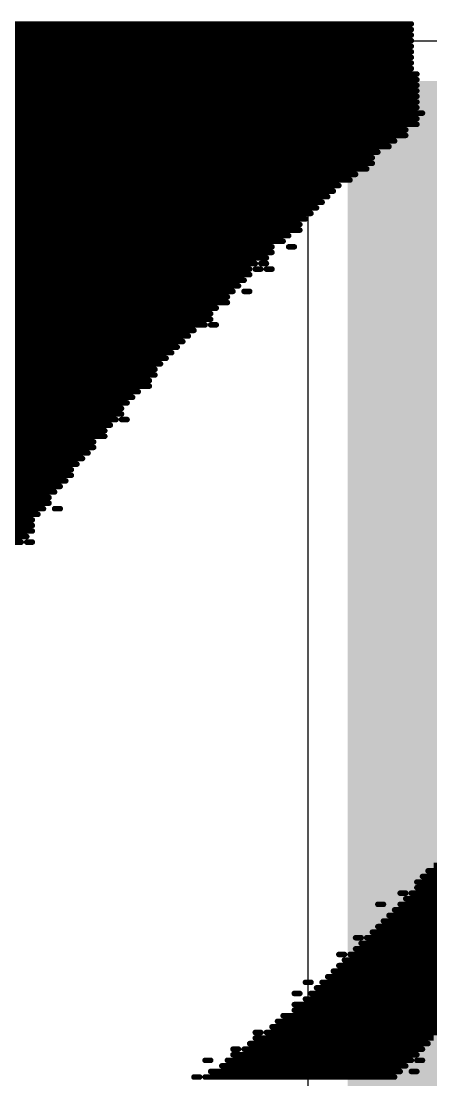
# Model space of a CAD drawing. Header units: inches. Extents: x -5 to 433, y -20 to 71.
# Drawn here: x 22.617 to 24.484, y 50.057 to 54.883 of the extents above; entities that cross this region are included whole.
import ezdxf

# ---------------------------------------------------------------- set-up
doc = ezdxf.new("R2010")
doc.units = ezdxf.units.IN
doc.layers.add('Bottom Overlay', color=54, linetype='Continuous')
doc.layers.add('Top Layer', color=1, linetype='Continuous')

msp = doc.modelspace()

# ---------------------------------------------------------------- hatches: boundary and pattern name
at = {"layer": 'Top Layer'}
for points in [[(24.1058, 54.61), (24.1058, 53.4162), (64.5414, 53.4162), (64.5414, 54.61)], [(24.1554, 38.5064), (29.1842, 38.5064), (29.1842, 54.4576), (24.1554, 54.4576)], [(24.1059, 10.3124), (26.7462, 10.3124), (26.7462, 54.0655), (24.1059, 54.0655)]]:
    msp.add_hatch(color=1, dxfattribs=at).paths.add_polyline_path(points)

# ---------------------------------------------------------------- linework, layer by layer
at = {"layer": 'Bottom Overlay'}
for points in [[(19.0868, 54.8704, 0.0254, 0.0254, 0), (24.3954, 54.8704, 0.0254, 0.0254, 0)], [(19.1122, 54.845, 0.0254, 0.0254, 0), (24.3954, 54.845, 0.0254, 0.0254, 0)], [(19.1122, 54.8196, 0.0254, 0.0254, 0), (24.3954, 54.8196, 0.0254, 0.0254, 0)], [(19.1376, 54.7942, 0.0254, 0.0254, 0), (24.3954, 54.7942, 0.0254, 0.0254, 0)], [(19.1884, 54.7688, 0.0254, 0.0254, 0), (24.3954, 54.7688, 0.0254, 0.0254, 0)], [(19.2138, 54.7434, 0.0254, 0.0254, 0), (24.3954, 54.7434, 0.0254, 0.0254, 0)], [(19.2138, 54.718, 0.0254, 0.0254, 0), (24.3954, 54.718, 0.0254, 0.0254, 0)], [(19.2392, 54.6926, 0.0254, 0.0254, 0), (24.3954, 54.6926, 0.0254, 0.0254, 0)], [(19.2646, 54.6672, 0.0254, 0.0254, 0), (24.3954, 54.6672, 0.0254, 0.0254, 0)], [(19.29, 54.6418, 0.0254, 0.0254, 0), (24.4208, 54.6418, 0.0254, 0.0254, 0)], [(19.3154, 54.6164, 0.0254, 0.0254, 0), (24.4208, 54.6164, 0.0254, 0.0254, 0)], [(19.3154, 54.591, 0.0254, 0.0254, 0), (24.4208, 54.591, 0.0254, 0.0254, 0)], [(19.3408, 54.5656, 0.0254, 0.0254, 0), (24.4208, 54.5656, 0.0254, 0.0254, 0)], [(19.3662, 54.5402, 0.0254, 0.0254, 0), (24.4208, 54.5402, 0.0254, 0.0254, 0)], [(19.3916, 54.5148, 0.0254, 0.0254, 0), (24.4208, 54.5148, 0.0254, 0.0254, 0)], [(19.417, 54.4894, 0.0254, 0.0254, 0), (24.4208, 54.4894, 0.0254, 0.0254, 0)], [(19.4424, 54.464, 0.0254, 0.0254, 0), (24.4462, 54.464, 0.0254, 0.0254, 0)], [(19.4424, 54.4386, 0.0254, 0.0254, 0), (24.4208, 54.4386, 0.0254, 0.0254, 0)], [(19.4678, 54.4132, 0.0254, 0.0254, 0), (24.4208, 54.4132, 0.0254, 0.0254, 0)], [(19.4932, 54.3878, 0.0254, 0.0254, 0), (24.37, 54.3878, 0.0254, 0.0254, 0)], [(19.5186, 54.3624, 0.0254, 0.0254, 0), (24.37, 54.3624, 0.0254, 0.0254, 0)], [(19.544, 54.337, 0.0254, 0.0254, 0), (24.3192, 54.337, 0.0254, 0.0254, 0)], [(19.5694, 54.3116, 0.0254, 0.0254, 0), (24.2938, 54.3116, 0.0254, 0.0254, 0)], [(19.5948, 54.2862, 0.0254, 0.0254, 0), (24.243, 54.2862, 0.0254, 0.0254, 0)], [(19.5948, 54.2608, 0.0254, 0.0254, 0), (24.2176, 54.2608, 0.0254, 0.0254, 0)], [(19.6202, 54.2354, 0.0254, 0.0254, 0), (24.2176, 54.2354, 0.0254, 0.0254, 0)], [(19.6202, 54.21, 0.0254, 0.0254, 0), (24.1922, 54.21, 0.0254, 0.0254, 0)], [(19.6456, 54.1846, 0.0254, 0.0254, 0), (24.1414, 54.1846, 0.0254, 0.0254, 0)], [(19.671, 54.1592, 0.0254, 0.0254, 0), (24.116, 54.1592, 0.0254, 0.0254, 0)], [(19.6964, 54.1338, 0.0254, 0.0254, 0), (24.0652, 54.1338, 0.0254, 0.0254, 0)], [(19.7218, 54.1084, 0.0254, 0.0254, 0), (24.0398, 54.1084, 0.0254, 0.0254, 0)], [(19.7472, 54.083, 0.0254, 0.0254, 0), (24.0144, 54.083, 0.0254, 0.0254, 0)], [(19.7472, 54.0576, 0.0254, 0.0254, 0), (23.989, 54.0576, 0.0254, 0.0254, 0)], [(19.7726, 54.0322, 0.0254, 0.0254, 0), (23.9636, 54.0322, 0.0254, 0.0254, 0)], [(19.798, 54.0068, 0.0254, 0.0254, 0), (23.9382, 54.0068, 0.0254, 0.0254, 0)], [(19.798, 53.9814, 0.0254, 0.0254, 0), (23.9128, 53.9814, 0.0254, 0.0254, 0)], [(19.8234, 53.956, 0.0254, 0.0254, 0), (23.8874, 53.956, 0.0254, 0.0254, 0)], [(19.8488, 53.9306, 0.0254, 0.0254, 0), (23.8874, 53.9306, 0.0254, 0.0254, 0)], [(19.8488, 53.9052, 0.0254, 0.0254, 0), (23.8366, 53.9052, 0.0254, 0.0254, 0)], [(19.8742, 53.8798, 0.0254, 0.0254, 0), (23.8112, 53.8798, 0.0254, 0.0254, 0)], [(19.8996, 53.8544, 0.0254, 0.0254, 0), (23.7604, 53.8544, 0.0254, 0.0254, 0)], [(23.8366, 53.8544, 0.0254, 0.0254, 0), (23.862, 53.8544, 0.0254, 0.0254, 0)], [(19.925, 53.829, 0.0254, 0.0254, 0), (23.7604, 53.829, 0.0254, 0.0254, 0)], [(19.925, 53.8036, 0.0254, 0.0254, 0), (23.735, 53.8036, 0.0254, 0.0254, 0)], [(19.9504, 53.7782, 0.0254, 0.0254, 0), (23.6842, 53.7782, 0.0254, 0.0254, 0)], [(19.9758, 53.7528, 0.0254, 0.0254, 0), (23.6588, 53.7528, 0.0254, 0.0254, 0)], [(23.6842, 53.7528, 0.0254, 0.0254, 0), (23.7096, 53.7528, 0.0254, 0.0254, 0)], [(23.7096, 53.7782, 0.0254, 0.0254, 0), (23.735, 53.7782, 0.0254, 0.0254, 0)], [(23.735, 53.7528, 0.0254, 0.0254, 0), (23.7604, 53.7528, 0.0254, 0.0254, 0)], [(19.9758, 53.7274, 0.0254, 0.0254, 0), (23.6588, 53.7274, 0.0254, 0.0254, 0)], [(20.0012, 53.702, 0.0254, 0.0254, 0), (23.6334, 53.702, 0.0254, 0.0254, 0)], [(20.0266, 53.6766, 0.0254, 0.0254, 0), (23.608, 53.6766, 0.0254, 0.0254, 0)], [(20.0266, 53.6512, 0.0254, 0.0254, 0), (23.5826, 53.6512, 0.0254, 0.0254, 0)], [(20.052, 53.6258, 0.0254, 0.0254, 0), (23.5572, 53.6258, 0.0254, 0.0254, 0)], [(23.6334, 53.6512, 0.0254, 0.0254, 0), (23.6588, 53.6512, 0.0254, 0.0254, 0)], [(20.0774, 53.6004, 0.0254, 0.0254, 0), (23.5572, 53.6004, 0.0254, 0.0254, 0)], [(20.0774, 53.575, 0.0254, 0.0254, 0), (23.5064, 53.575, 0.0254, 0.0254, 0)], [(20.1028, 53.5496, 0.0254, 0.0254, 0), (23.481, 53.5496, 0.0254, 0.0254, 0)], [(20.1282, 53.5242, 0.0254, 0.0254, 0), (23.481, 53.5242, 0.0254, 0.0254, 0)], [(20.1028, 53.4988, 0.0254, 0.0254, 0), (23.4556, 53.4988, 0.0254, 0.0254, 0)], [(20.1536, 53.4734, 0.0254, 0.0254, 0), (23.4048, 53.4734, 0.0254, 0.0254, 0)], [(23.481, 53.4988, 0.0254, 0.0254, 0), (23.5064, 53.4988, 0.0254, 0.0254, 0)], [(20.179, 53.448, 0.0254, 0.0254, 0), (23.3794, 53.448, 0.0254, 0.0254, 0)], [(20.179, 53.4226, 0.0254, 0.0254, 0), (23.354, 53.4226, 0.0254, 0.0254, 0)], [(20.1536, 53.3972, 0.0254, 0.0254, 0), (23.3286, 53.3972, 0.0254, 0.0254, 0)], [(20.2044, 53.3718, 0.0254, 0.0254, 0), (23.3032, 53.3718, 0.0254, 0.0254, 0)], [(20.2298, 53.3464, 0.0254, 0.0254, 0), (23.2778, 53.3464, 0.0254, 0.0254, 0)], [(20.2552, 53.321, 0.0254, 0.0254, 0), (23.2524, 53.321, 0.0254, 0.0254, 0)], [(20.2552, 53.2956, 0.0254, 0.0254, 0), (23.227, 53.2956, 0.0254, 0.0254, 0)], [(20.2806, 53.2702, 0.0254, 0.0254, 0), (23.227, 53.2702, 0.0254, 0.0254, 0)], [(20.306, 53.2448, 0.0254, 0.0254, 0), (23.2016, 53.2448, 0.0254, 0.0254, 0)], [(20.306, 53.2194, 0.0254, 0.0254, 0), (23.2016, 53.2194, 0.0254, 0.0254, 0)], [(20.306, 53.194, 0.0254, 0.0254, 0), (23.1508, 53.194, 0.0254, 0.0254, 0)], [(20.3314, 53.1686, 0.0254, 0.0254, 0), (23.1254, 53.1686, 0.0254, 0.0254, 0)], [(20.3568, 53.1432, 0.0254, 0.0254, 0), (23.1, 53.1432, 0.0254, 0.0254, 0)], [(20.3568, 53.1178, 0.0254, 0.0254, 0), (23.0746, 53.1178, 0.0254, 0.0254, 0)], [(20.3822, 53.0924, 0.0254, 0.0254, 0), (23.0746, 53.0924, 0.0254, 0.0254, 0)], [(20.3822, 53.067, 0.0254, 0.0254, 0), (23.0492, 53.067, 0.0254, 0.0254, 0)], [(20.4076, 53.0416, 0.0254, 0.0254, 0), (23.0238, 53.0416, 0.0254, 0.0254, 0)], [(23.0746, 53.067, 0.0254, 0.0254, 0), (23.1, 53.067, 0.0254, 0.0254, 0)], [(20.433, 53.0162, 0.0254, 0.0254, 0), (22.9984, 53.0162, 0.0254, 0.0254, 0)], [(20.433, 52.9908, 0.0254, 0.0254, 0), (22.9984, 52.9908, 0.0254, 0.0254, 0)], [(20.433, 52.94, 0.0254, 0.0254, 0), (22.9476, 52.94, 0.0254, 0.0254, 0)], [(20.4584, 52.9654, 0.0254, 0.0254, 0), (22.9476, 52.9654, 0.0254, 0.0254, 0)], [(20.4838, 52.9146, 0.0254, 0.0254, 0), (22.9222, 52.9146, 0.0254, 0.0254, 0)], [(20.4838, 52.8892, 0.0254, 0.0254, 0), (22.8968, 52.8892, 0.0254, 0.0254, 0)], [(20.5092, 52.8638, 0.0254, 0.0254, 0), (22.8714, 52.8638, 0.0254, 0.0254, 0)], [(20.5092, 52.8384, 0.0254, 0.0254, 0), (22.846, 52.8384, 0.0254, 0.0254, 0)], [(20.5092, 52.7876, 0.0254, 0.0254, 0), (22.8206, 52.7876, 0.0254, 0.0254, 0)], [(20.5346, 52.813, 0.0254, 0.0254, 0), (22.846, 52.813, 0.0254, 0.0254, 0)], [(20.56, 52.7622, 0.0254, 0.0254, 0), (22.7952, 52.7622, 0.0254, 0.0254, 0)], [(20.56, 52.7368, 0.0254, 0.0254, 0), (22.7698, 52.7368, 0.0254, 0.0254, 0)], [(20.5854, 52.7114, 0.0254, 0.0254, 0), (22.7444, 52.7114, 0.0254, 0.0254, 0)], [(20.6108, 52.686, 0.0254, 0.0254, 0), (22.7444, 52.686, 0.0254, 0.0254, 0)], [(20.6108, 52.6606, 0.0254, 0.0254, 0), (22.719, 52.6606, 0.0254, 0.0254, 0)], [(22.7698, 52.6606, 0.0254, 0.0254, 0), (22.7952, 52.6606, 0.0254, 0.0254, 0)], [(20.6108, 52.6352, 0.0254, 0.0254, 0), (22.6936, 52.6352, 0.0254, 0.0254, 0)], [(20.6362, 52.6098, 0.0254, 0.0254, 0), (22.6682, 52.6098, 0.0254, 0.0254, 0)], [(20.6362, 52.5844, 0.0254, 0.0254, 0), (22.6682, 52.5844, 0.0254, 0.0254, 0)], [(20.6616, 52.559, 0.0254, 0.0254, 0), (22.6682, 52.559, 0.0254, 0.0254, 0)], [(20.6362, 52.5336, 0.0254, 0.0254, 0), (22.6428, 52.5336, 0.0254, 0.0254, 0)], [(20.687, 52.5082, 0.0254, 0.0254, 0), (22.6174, 52.5082, 0.0254, 0.0254, 0)], [(22.6428, 52.5082, 0.0254, 0.0254, 0), (22.6682, 52.5082, 0.0254, 0.0254, 0)], [(24.4716, 51.0096, 0.0254, 0.0254, 0), (25.1828, 51.0096, 0.0254, 0.0254, 0)], [(24.497, 51.035, 0.0254, 0.0254, 0), (25.1574, 51.035, 0.0254, 0.0254, 0)], [(24.4208, 50.9588, 0.0254, 0.0254, 0), (25.1066, 50.9588, 0.0254, 0.0254, 0)], [(24.4462, 50.9842, 0.0254, 0.0254, 0), (25.132, 50.9842, 0.0254, 0.0254, 0)], [(24.3446, 50.908, 0.0254, 0.0254, 0), (24.37, 50.908, 0.0254, 0.0254, 0)], [(24.3954, 50.908, 0.0254, 0.0254, 0), (25.0812, 50.908, 0.0254, 0.0254, 0)], [(24.4208, 50.9334, 0.0254, 0.0254, 0), (25.0812, 50.9334, 0.0254, 0.0254, 0)], [(24.243, 50.8572, 0.0254, 0.0254, 0), (24.2684, 50.8572, 0.0254, 0.0254, 0)], [(24.3446, 50.8572, 0.0254, 0.0254, 0), (25.0304, 50.8572, 0.0254, 0.0254, 0)], [(24.37, 50.8826, 0.0254, 0.0254, 0), (25.0558, 50.8826, 0.0254, 0.0254, 0)], [(24.2938, 50.8064, 0.0254, 0.0254, 0), (24.9796, 50.8064, 0.0254, 0.0254, 0)], [(24.3192, 50.8318, 0.0254, 0.0254, 0), (25.005, 50.8318, 0.0254, 0.0254, 0)], [(24.2684, 50.781, 0.0254, 0.0254, 0), (24.9796, 50.781, 0.0254, 0.0254, 0)], [(24.2176, 50.7302, 0.0254, 0.0254, 0), (24.9288, 50.7302, 0.0254, 0.0254, 0)], [(24.243, 50.7556, 0.0254, 0.0254, 0), (24.9542, 50.7556, 0.0254, 0.0254, 0)], [(24.1414, 50.7048, 0.0254, 0.0254, 0), (24.1668, 50.7048, 0.0254, 0.0254, 0)], [(24.1668, 50.6794, 0.0254, 0.0254, 0), (24.878, 50.6794, 0.0254, 0.0254, 0)], [(24.1922, 50.7048, 0.0254, 0.0254, 0), (24.9034, 50.7048, 0.0254, 0.0254, 0)], [(24.0652, 50.6286, 0.0254, 0.0254, 0), (24.0906, 50.6286, 0.0254, 0.0254, 0)], [(24.116, 50.6286, 0.0254, 0.0254, 0), (24.8526, 50.6286, 0.0254, 0.0254, 0)], [(24.1414, 50.654, 0.0254, 0.0254, 0), (24.878, 50.654, 0.0254, 0.0254, 0)], [(24.0652, 50.5778, 0.0254, 0.0254, 0), (24.8018, 50.5778, 0.0254, 0.0254, 0)], [(24.0906, 50.6032, 0.0254, 0.0254, 0), (24.8272, 50.6032, 0.0254, 0.0254, 0)], [(24.0144, 50.527, 0.0254, 0.0254, 0), (24.7764, 50.527, 0.0254, 0.0254, 0)], [(24.0398, 50.5524, 0.0254, 0.0254, 0), (24.8018, 50.5524, 0.0254, 0.0254, 0)], [(23.9128, 50.5016, 0.0254, 0.0254, 0), (23.9382, 50.5016, 0.0254, 0.0254, 0)], [(23.9636, 50.4762, 0.0254, 0.0254, 0), (24.751, 50.4762, 0.0254, 0.0254, 0)], [(23.989, 50.5016, 0.0254, 0.0254, 0), (24.751, 50.5016, 0.0254, 0.0254, 0)], [(23.862, 50.4508, 0.0254, 0.0254, 0), (23.8874, 50.4508, 0.0254, 0.0254, 0)], [(23.9128, 50.4254, 0.0254, 0.0254, 0), (24.6748, 50.4254, 0.0254, 0.0254, 0)], [(23.9382, 50.4508, 0.0254, 0.0254, 0), (24.7002, 50.4508, 0.0254, 0.0254, 0)], [(23.862, 50.4, 0.0254, 0.0254, 0), (24.6494, 50.4, 0.0254, 0.0254, 0)], [(23.862, 50.3746, 0.0254, 0.0254, 0), (24.624, 50.3746, 0.0254, 0.0254, 0)], [(23.7858, 50.3238, 0.0254, 0.0254, 0), (24.5732, 50.3238, 0.0254, 0.0254, 0)], [(23.8112, 50.3492, 0.0254, 0.0254, 0), (24.5986, 50.3492, 0.0254, 0.0254, 0)], [(23.7604, 50.2984, 0.0254, 0.0254, 0), (24.5478, 50.2984, 0.0254, 0.0254, 0)], [(23.6842, 50.273, 0.0254, 0.0254, 0), (23.7096, 50.273, 0.0254, 0.0254, 0)], [(23.6842, 50.2476, 0.0254, 0.0254, 0), (24.497, 50.2476, 0.0254, 0.0254, 0)], [(23.735, 50.273, 0.0254, 0.0254, 0), (24.5224, 50.273, 0.0254, 0.0254, 0)], [(23.5826, 50.1968, 0.0254, 0.0254, 0), (23.608, 50.1968, 0.0254, 0.0254, 0)], [(23.6334, 50.1968, 0.0254, 0.0254, 0), (24.4462, 50.1968, 0.0254, 0.0254, 0)], [(23.6588, 50.2222, 0.0254, 0.0254, 0), (24.4716, 50.2222, 0.0254, 0.0254, 0)], [(23.4556, 50.146, 0.0254, 0.0254, 0), (23.481, 50.146, 0.0254, 0.0254, 0)], [(23.5572, 50.146, 0.0254, 0.0254, 0), (24.3954, 50.146, 0.0254, 0.0254, 0)], [(23.5826, 50.1714, 0.0254, 0.0254, 0), (24.4208, 50.1714, 0.0254, 0.0254, 0)], [(24.4208, 50.146, 0.0254, 0.0254, 0), (24.4462, 50.146, 0.0254, 0.0254, 0)], [(23.481, 50.0952, 0.0254, 0.0254, 0), (24.3446, 50.0952, 0.0254, 0.0254, 0)], [(23.5318, 50.1206, 0.0254, 0.0254, 0), (24.37, 50.1206, 0.0254, 0.0254, 0)], [(24.3954, 50.0952, 0.0254, 0.0254, 0), (24.4208, 50.0952, 0.0254, 0.0254, 0)], [(23.4048, 50.0698, 0.0254, 0.0254, 0), (23.4302, 50.0698, 0.0254, 0.0254, 0)], [(23.4556, 50.0698, 0.0254, 0.0254, 0), (24.3192, 50.0698, 0.0254, 0.0254, 0)]]:
    msp.add_lwpolyline(points, format="xyseb", dxfattribs=at)
for points in [[(24.3891, 54.8704, 0.0127, 0.0127, 1), (24.4018, 54.8704, 0.0127, 0.0127, 1)], [(24.3891, 54.845, 0.0127, 0.0127, 1), (24.4018, 54.845, 0.0127, 0.0127, 1)], [(24.3891, 54.8196, 0.0127, 0.0127, 1), (24.4018, 54.8196, 0.0127, 0.0127, 1)], [(24.3891, 54.7942, 0.0127, 0.0127, 1), (24.4018, 54.7942, 0.0127, 0.0127, 1)], [(24.3891, 54.7688, 0.0127, 0.0127, 1), (24.4018, 54.7688, 0.0127, 0.0127, 1)], [(24.3891, 54.7434, 0.0127, 0.0127, 1), (24.4018, 54.7434, 0.0127, 0.0127, 1)], [(24.3891, 54.718, 0.0127, 0.0127, 1), (24.4018, 54.718, 0.0127, 0.0127, 1)], [(24.3891, 54.6926, 0.0127, 0.0127, 1), (24.4018, 54.6926, 0.0127, 0.0127, 1)], [(24.3891, 54.6672, 0.0127, 0.0127, 1), (24.4018, 54.6672, 0.0127, 0.0127, 1)], [(24.4145, 54.6418, 0.0127, 0.0127, 1), (24.4272, 54.6418, 0.0127, 0.0127, 1)], [(24.4145, 54.6164, 0.0127, 0.0127, 1), (24.4272, 54.6164, 0.0127, 0.0127, 1)], [(24.4145, 54.591, 0.0127, 0.0127, 1), (24.4272, 54.591, 0.0127, 0.0127, 1)], [(24.4145, 54.5656, 0.0127, 0.0127, 1), (24.4272, 54.5656, 0.0127, 0.0127, 1)], [(24.4145, 54.5402, 0.0127, 0.0127, 1), (24.4272, 54.5402, 0.0127, 0.0127, 1)], [(24.4145, 54.5148, 0.0127, 0.0127, 1), (24.4272, 54.5148, 0.0127, 0.0127, 1)], [(24.4145, 54.4894, 0.0127, 0.0127, 1), (24.4272, 54.4894, 0.0127, 0.0127, 1)], [(24.4145, 54.4386, 0.0127, 0.0127, 1), (24.4272, 54.4386, 0.0127, 0.0127, 1)], [(24.4399, 54.464, 0.0127, 0.0127, 1), (24.4526, 54.464, 0.0127, 0.0127, 1)], [(24.3637, 54.3878, 0.0127, 0.0127, 1), (24.3764, 54.3878, 0.0127, 0.0127, 1)], [(24.4145, 54.4132, 0.0127, 0.0127, 1), (24.4272, 54.4132, 0.0127, 0.0127, 1)], [(24.3129, 54.337, 0.0127, 0.0127, 1), (24.3256, 54.337, 0.0127, 0.0127, 1)], [(24.3637, 54.3624, 0.0127, 0.0127, 1), (24.3764, 54.3624, 0.0127, 0.0127, 1)], [(24.2367, 54.2862, 0.0127, 0.0127, 1), (24.2494, 54.2862, 0.0127, 0.0127, 1)], [(24.2875, 54.3116, 0.0127, 0.0127, 1), (24.3002, 54.3116, 0.0127, 0.0127, 1)], [(24.2113, 54.2608, 0.0127, 0.0127, 1), (24.224, 54.2608, 0.0127, 0.0127, 1)], [(24.2113, 54.2354, 0.0127, 0.0127, 1), (24.224, 54.2354, 0.0127, 0.0127, 1)], [(24.1351, 54.1846, 0.0127, 0.0127, 1), (24.1478, 54.1846, 0.0127, 0.0127, 1)], [(24.1859, 54.21, 0.0127, 0.0127, 1), (24.1986, 54.21, 0.0127, 0.0127, 1)], [(24.1097, 54.1592, 0.0127, 0.0127, 1), (24.1224, 54.1592, 0.0127, 0.0127, 1)], [(24.0335, 54.1084, 0.0127, 0.0127, 1), (24.0462, 54.1084, 0.0127, 0.0127, 1)], [(24.0589, 54.1338, 0.0127, 0.0127, 1), (24.0716, 54.1338, 0.0127, 0.0127, 1)], [(23.9827, 54.0576, 0.0127, 0.0127, 1), (23.9954, 54.0576, 0.0127, 0.0127, 1)], [(24.0081, 54.083, 0.0127, 0.0127, 1), (24.0208, 54.083, 0.0127, 0.0127, 1)], [(23.9319, 54.0068, 0.0127, 0.0127, 1), (23.9446, 54.0068, 0.0127, 0.0127, 1)], [(23.9573, 54.0322, 0.0127, 0.0127, 1), (23.97, 54.0322, 0.0127, 0.0127, 1)], [(23.8811, 53.956, 0.0127, 0.0127, 1), (23.8938, 53.956, 0.0127, 0.0127, 1)], [(23.9065, 53.9814, 0.0127, 0.0127, 1), (23.9192, 53.9814, 0.0127, 0.0127, 1)], [(23.8303, 53.9052, 0.0127, 0.0127, 1), (23.843, 53.9052, 0.0127, 0.0127, 1)], [(23.8811, 53.9306, 0.0127, 0.0127, 1), (23.8938, 53.9306, 0.0127, 0.0127, 1)], [(23.7541, 53.8544, 0.0127, 0.0127, 1), (23.7668, 53.8544, 0.0127, 0.0127, 1)], [(23.8049, 53.8798, 0.0127, 0.0127, 1), (23.8176, 53.8798, 0.0127, 0.0127, 1)], [(23.8303, 53.8544, 0.0127, 0.0127, 1), (23.843, 53.8544, 0.0127, 0.0127, 1)], [(23.8557, 53.8544, 0.0127, 0.0127, 1), (23.8684, 53.8544, 0.0127, 0.0127, 1)], [(23.7287, 53.8036, 0.0127, 0.0127, 1), (23.7414, 53.8036, 0.0127, 0.0127, 1)], [(23.7541, 53.829, 0.0127, 0.0127, 1), (23.7668, 53.829, 0.0127, 0.0127, 1)], [(23.6525, 53.7528, 0.0127, 0.0127, 1), (23.6652, 53.7528, 0.0127, 0.0127, 1)], [(23.6779, 53.7782, 0.0127, 0.0127, 1), (23.6906, 53.7782, 0.0127, 0.0127, 1)], [(23.6779, 53.7528, 0.0127, 0.0127, 1), (23.6906, 53.7528, 0.0127, 0.0127, 1)], [(23.7033, 53.7782, 0.0127, 0.0127, 1), (23.716, 53.7782, 0.0127, 0.0127, 1)], [(23.7033, 53.7528, 0.0127, 0.0127, 1), (23.716, 53.7528, 0.0127, 0.0127, 1)], [(23.7287, 53.7782, 0.0127, 0.0127, 1), (23.7414, 53.7782, 0.0127, 0.0127, 1)], [(23.7287, 53.7528, 0.0127, 0.0127, 1), (23.7414, 53.7528, 0.0127, 0.0127, 1)], [(23.7541, 53.7528, 0.0127, 0.0127, 1), (23.7668, 53.7528, 0.0127, 0.0127, 1)], [(23.6271, 53.702, 0.0127, 0.0127, 1), (23.6398, 53.702, 0.0127, 0.0127, 1)], [(23.6525, 53.7274, 0.0127, 0.0127, 1), (23.6652, 53.7274, 0.0127, 0.0127, 1)], [(23.6017, 53.6766, 0.0127, 0.0127, 1), (23.6144, 53.6766, 0.0127, 0.0127, 1)], [(23.5509, 53.6258, 0.0127, 0.0127, 1), (23.5636, 53.6258, 0.0127, 0.0127, 1)], [(23.5763, 53.6512, 0.0127, 0.0127, 1), (23.589, 53.6512, 0.0127, 0.0127, 1)], [(23.6271, 53.6512, 0.0127, 0.0127, 1), (23.6398, 53.6512, 0.0127, 0.0127, 1)], [(23.6525, 53.6512, 0.0127, 0.0127, 1), (23.6652, 53.6512, 0.0127, 0.0127, 1)], [(23.5001, 53.575, 0.0127, 0.0127, 1), (23.5128, 53.575, 0.0127, 0.0127, 1)], [(23.5509, 53.6004, 0.0127, 0.0127, 1), (23.5636, 53.6004, 0.0127, 0.0127, 1)], [(23.4747, 53.5496, 0.0127, 0.0127, 1), (23.4874, 53.5496, 0.0127, 0.0127, 1)], [(23.4747, 53.5242, 0.0127, 0.0127, 1), (23.4874, 53.5242, 0.0127, 0.0127, 1)], [(23.3985, 53.4734, 0.0127, 0.0127, 1), (23.4112, 53.4734, 0.0127, 0.0127, 1)], [(23.4493, 53.4988, 0.0127, 0.0127, 1), (23.462, 53.4988, 0.0127, 0.0127, 1)], [(23.4747, 53.4988, 0.0127, 0.0127, 1), (23.4874, 53.4988, 0.0127, 0.0127, 1)], [(23.5001, 53.4988, 0.0127, 0.0127, 1), (23.5128, 53.4988, 0.0127, 0.0127, 1)], [(23.3477, 53.4226, 0.0127, 0.0127, 1), (23.3604, 53.4226, 0.0127, 0.0127, 1)], [(23.3731, 53.448, 0.0127, 0.0127, 1), (23.3858, 53.448, 0.0127, 0.0127, 1)], [(23.2969, 53.3718, 0.0127, 0.0127, 1), (23.3096, 53.3718, 0.0127, 0.0127, 1)], [(23.3223, 53.3972, 0.0127, 0.0127, 1), (23.335, 53.3972, 0.0127, 0.0127, 1)], [(23.2461, 53.321, 0.0127, 0.0127, 1), (23.2588, 53.321, 0.0127, 0.0127, 1)], [(23.2715, 53.3464, 0.0127, 0.0127, 1), (23.2842, 53.3464, 0.0127, 0.0127, 1)], [(23.2207, 53.2956, 0.0127, 0.0127, 1), (23.2334, 53.2956, 0.0127, 0.0127, 1)], [(23.2207, 53.2702, 0.0127, 0.0127, 1), (23.2334, 53.2702, 0.0127, 0.0127, 1)], [(23.1953, 53.2448, 0.0127, 0.0127, 1), (23.208, 53.2448, 0.0127, 0.0127, 1)], [(23.1953, 53.2194, 0.0127, 0.0127, 1), (23.208, 53.2194, 0.0127, 0.0127, 1)], [(23.1445, 53.194, 0.0127, 0.0127, 1), (23.1572, 53.194, 0.0127, 0.0127, 1)], [(23.0937, 53.1432, 0.0127, 0.0127, 1), (23.1064, 53.1432, 0.0127, 0.0127, 1)], [(23.1191, 53.1686, 0.0127, 0.0127, 1), (23.1318, 53.1686, 0.0127, 0.0127, 1)], [(23.0683, 53.1178, 0.0127, 0.0127, 1), (23.081, 53.1178, 0.0127, 0.0127, 1)], [(23.0683, 53.0924, 0.0127, 0.0127, 1), (23.081, 53.0924, 0.0127, 0.0127, 1)], [(23.0175, 53.0416, 0.0127, 0.0127, 1), (23.0302, 53.0416, 0.0127, 0.0127, 1)], [(23.0429, 53.067, 0.0127, 0.0127, 1), (23.0556, 53.067, 0.0127, 0.0127, 1)], [(23.0683, 53.067, 0.0127, 0.0127, 1), (23.081, 53.067, 0.0127, 0.0127, 1)], [(23.0937, 53.067, 0.0127, 0.0127, 1), (23.1064, 53.067, 0.0127, 0.0127, 1)], [(22.9921, 53.0162, 0.0127, 0.0127, 1), (23.0048, 53.0162, 0.0127, 0.0127, 1)], [(22.9921, 52.9908, 0.0127, 0.0127, 1), (23.0048, 52.9908, 0.0127, 0.0127, 1)], [(22.9413, 52.9654, 0.0127, 0.0127, 1), (22.954, 52.9654, 0.0127, 0.0127, 1)], [(22.9413, 52.94, 0.0127, 0.0127, 1), (22.954, 52.94, 0.0127, 0.0127, 1)], [(22.8905, 52.8892, 0.0127, 0.0127, 1), (22.9032, 52.8892, 0.0127, 0.0127, 1)], [(22.9159, 52.9146, 0.0127, 0.0127, 1), (22.9286, 52.9146, 0.0127, 0.0127, 1)], [(22.8397, 52.8384, 0.0127, 0.0127, 1), (22.8524, 52.8384, 0.0127, 0.0127, 1)], [(22.8651, 52.8638, 0.0127, 0.0127, 1), (22.8778, 52.8638, 0.0127, 0.0127, 1)], [(22.8143, 52.7876, 0.0127, 0.0127, 1), (22.827, 52.7876, 0.0127, 0.0127, 1)], [(22.8397, 52.813, 0.0127, 0.0127, 1), (22.8524, 52.813, 0.0127, 0.0127, 1)], [(22.7635, 52.7368, 0.0127, 0.0127, 1), (22.7762, 52.7368, 0.0127, 0.0127, 1)], [(22.7889, 52.7622, 0.0127, 0.0127, 1), (22.8016, 52.7622, 0.0127, 0.0127, 1)], [(22.7381, 52.7114, 0.0127, 0.0127, 1), (22.7508, 52.7114, 0.0127, 0.0127, 1)], [(22.7127, 52.6606, 0.0127, 0.0127, 1), (22.7254, 52.6606, 0.0127, 0.0127, 1)], [(22.7381, 52.686, 0.0127, 0.0127, 1), (22.7508, 52.686, 0.0127, 0.0127, 1)], [(22.7635, 52.6606, 0.0127, 0.0127, 1), (22.7762, 52.6606, 0.0127, 0.0127, 1)], [(22.7889, 52.6606, 0.0127, 0.0127, 1), (22.8016, 52.6606, 0.0127, 0.0127, 1)], [(22.6619, 52.6098, 0.0127, 0.0127, 1), (22.6746, 52.6098, 0.0127, 0.0127, 1)], [(22.6873, 52.6352, 0.0127, 0.0127, 1), (22.7, 52.6352, 0.0127, 0.0127, 1)], [(22.6619, 52.5844, 0.0127, 0.0127, 1), (22.6746, 52.5844, 0.0127, 0.0127, 1)], [(22.6619, 52.559, 0.0127, 0.0127, 1), (22.6746, 52.559, 0.0127, 0.0127, 1)], [(22.6111, 52.5082, 0.0127, 0.0127, 1), (22.6238, 52.5082, 0.0127, 0.0127, 1)], [(22.6365, 52.5336, 0.0127, 0.0127, 1), (22.6492, 52.5336, 0.0127, 0.0127, 1)], [(22.6365, 52.5082, 0.0127, 0.0127, 1), (22.6492, 52.5082, 0.0127, 0.0127, 1)], [(22.6619, 52.5082, 0.0127, 0.0127, 1), (22.6746, 52.5082, 0.0127, 0.0127, 1)], [(24.4653, 51.0096, 0.0127, 0.0127, 1), (24.478, 51.0096, 0.0127, 0.0127, 1)], [(24.4145, 50.9588, 0.0127, 0.0127, 1), (24.4272, 50.9588, 0.0127, 0.0127, 1)], [(24.4399, 50.9842, 0.0127, 0.0127, 1), (24.4526, 50.9842, 0.0127, 0.0127, 1)], [(24.3383, 50.908, 0.0127, 0.0127, 1), (24.351, 50.908, 0.0127, 0.0127, 1)], [(24.3637, 50.908, 0.0127, 0.0127, 1), (24.3764, 50.908, 0.0127, 0.0127, 1)], [(24.3891, 50.908, 0.0127, 0.0127, 1), (24.4018, 50.908, 0.0127, 0.0127, 1)], [(24.4145, 50.9334, 0.0127, 0.0127, 1), (24.4272, 50.9334, 0.0127, 0.0127, 1)], [(24.2367, 50.8572, 0.0127, 0.0127, 1), (24.2494, 50.8572, 0.0127, 0.0127, 1)], [(24.2621, 50.8572, 0.0127, 0.0127, 1), (24.2748, 50.8572, 0.0127, 0.0127, 1)], [(24.3383, 50.8572, 0.0127, 0.0127, 1), (24.351, 50.8572, 0.0127, 0.0127, 1)], [(24.3637, 50.8826, 0.0127, 0.0127, 1), (24.3764, 50.8826, 0.0127, 0.0127, 1)], [(24.2875, 50.8064, 0.0127, 0.0127, 1), (24.3002, 50.8064, 0.0127, 0.0127, 1)], [(24.3129, 50.8318, 0.0127, 0.0127, 1), (24.3256, 50.8318, 0.0127, 0.0127, 1)], [(24.2621, 50.781, 0.0127, 0.0127, 1), (24.2748, 50.781, 0.0127, 0.0127, 1)], [(24.2113, 50.7302, 0.0127, 0.0127, 1), (24.224, 50.7302, 0.0127, 0.0127, 1)], [(24.2367, 50.7556, 0.0127, 0.0127, 1), (24.2494, 50.7556, 0.0127, 0.0127, 1)], [(24.1351, 50.7048, 0.0127, 0.0127, 1), (24.1478, 50.7048, 0.0127, 0.0127, 1)], [(24.1605, 50.7048, 0.0127, 0.0127, 1), (24.1732, 50.7048, 0.0127, 0.0127, 1)], [(24.1605, 50.6794, 0.0127, 0.0127, 1), (24.1732, 50.6794, 0.0127, 0.0127, 1)], [(24.1859, 50.7048, 0.0127, 0.0127, 1), (24.1986, 50.7048, 0.0127, 0.0127, 1)], [(24.0589, 50.6286, 0.0127, 0.0127, 1), (24.0716, 50.6286, 0.0127, 0.0127, 1)], [(24.0843, 50.6286, 0.0127, 0.0127, 1), (24.097, 50.6286, 0.0127, 0.0127, 1)], [(24.1097, 50.6286, 0.0127, 0.0127, 1), (24.1224, 50.6286, 0.0127, 0.0127, 1)], [(24.1351, 50.654, 0.0127, 0.0127, 1), (24.1478, 50.654, 0.0127, 0.0127, 1)], [(24.0589, 50.5778, 0.0127, 0.0127, 1), (24.0716, 50.5778, 0.0127, 0.0127, 1)], [(24.0843, 50.6032, 0.0127, 0.0127, 1), (24.097, 50.6032, 0.0127, 0.0127, 1)], [(24.0081, 50.527, 0.0127, 0.0127, 1), (24.0208, 50.527, 0.0127, 0.0127, 1)], [(24.0335, 50.5524, 0.0127, 0.0127, 1), (24.0462, 50.5524, 0.0127, 0.0127, 1)], [(23.9065, 50.5016, 0.0127, 0.0127, 1), (23.9192, 50.5016, 0.0127, 0.0127, 1)], [(23.9319, 50.5016, 0.0127, 0.0127, 1), (23.9446, 50.5016, 0.0127, 0.0127, 1)], [(23.9573, 50.4762, 0.0127, 0.0127, 1), (23.97, 50.4762, 0.0127, 0.0127, 1)], [(23.9827, 50.5016, 0.0127, 0.0127, 1), (23.9954, 50.5016, 0.0127, 0.0127, 1)], [(23.8557, 50.4508, 0.0127, 0.0127, 1), (23.8684, 50.4508, 0.0127, 0.0127, 1)], [(23.8811, 50.4508, 0.0127, 0.0127, 1), (23.8938, 50.4508, 0.0127, 0.0127, 1)], [(23.9065, 50.4254, 0.0127, 0.0127, 1), (23.9192, 50.4254, 0.0127, 0.0127, 1)], [(23.9319, 50.4508, 0.0127, 0.0127, 1), (23.9446, 50.4508, 0.0127, 0.0127, 1)], [(23.8557, 50.4, 0.0127, 0.0127, 1), (23.8684, 50.4, 0.0127, 0.0127, 1)], [(23.8557, 50.3746, 0.0127, 0.0127, 1), (23.8684, 50.3746, 0.0127, 0.0127, 1)], [(23.7795, 50.3238, 0.0127, 0.0127, 1), (23.7922, 50.3238, 0.0127, 0.0127, 1)], [(23.8049, 50.3492, 0.0127, 0.0127, 1), (23.8176, 50.3492, 0.0127, 0.0127, 1)], [(23.7541, 50.2984, 0.0127, 0.0127, 1), (23.7668, 50.2984, 0.0127, 0.0127, 1)], [(23.6779, 50.273, 0.0127, 0.0127, 1), (23.6906, 50.273, 0.0127, 0.0127, 1)], [(23.6779, 50.2476, 0.0127, 0.0127, 1), (23.6906, 50.2476, 0.0127, 0.0127, 1)], [(23.7033, 50.273, 0.0127, 0.0127, 1), (23.716, 50.273, 0.0127, 0.0127, 1)], [(23.7287, 50.273, 0.0127, 0.0127, 1), (23.7414, 50.273, 0.0127, 0.0127, 1)], [(23.5763, 50.1968, 0.0127, 0.0127, 1), (23.589, 50.1968, 0.0127, 0.0127, 1)], [(23.6017, 50.1968, 0.0127, 0.0127, 1), (23.6144, 50.1968, 0.0127, 0.0127, 1)], [(23.6271, 50.1968, 0.0127, 0.0127, 1), (23.6398, 50.1968, 0.0127, 0.0127, 1)], [(23.6525, 50.2222, 0.0127, 0.0127, 1), (23.6652, 50.2222, 0.0127, 0.0127, 1)], [(24.4399, 50.1968, 0.0127, 0.0127, 1), (24.4526, 50.1968, 0.0127, 0.0127, 1)], [(24.4653, 50.2222, 0.0127, 0.0127, 1), (24.478, 50.2222, 0.0127, 0.0127, 1)], [(23.4493, 50.146, 0.0127, 0.0127, 1), (23.462, 50.146, 0.0127, 0.0127, 1)], [(23.4747, 50.146, 0.0127, 0.0127, 1), (23.4874, 50.146, 0.0127, 0.0127, 1)], [(23.5509, 50.146, 0.0127, 0.0127, 1), (23.5636, 50.146, 0.0127, 0.0127, 1)], [(23.5763, 50.1714, 0.0127, 0.0127, 1), (23.589, 50.1714, 0.0127, 0.0127, 1)], [(24.3891, 50.146, 0.0127, 0.0127, 1), (24.4018, 50.146, 0.0127, 0.0127, 1)], [(24.4145, 50.1714, 0.0127, 0.0127, 1), (24.4272, 50.1714, 0.0127, 0.0127, 1)], [(24.4145, 50.146, 0.0127, 0.0127, 1), (24.4272, 50.146, 0.0127, 0.0127, 1)], [(24.4399, 50.146, 0.0127, 0.0127, 1), (24.4526, 50.146, 0.0127, 0.0127, 1)], [(23.4747, 50.0952, 0.0127, 0.0127, 1), (23.4874, 50.0952, 0.0127, 0.0127, 1)], [(23.5255, 50.1206, 0.0127, 0.0127, 1), (23.5382, 50.1206, 0.0127, 0.0127, 1)], [(24.3383, 50.0952, 0.0127, 0.0127, 1), (24.351, 50.0952, 0.0127, 0.0127, 1)], [(24.3637, 50.1206, 0.0127, 0.0127, 1), (24.3764, 50.1206, 0.0127, 0.0127, 1)], [(24.3891, 50.0952, 0.0127, 0.0127, 1), (24.4018, 50.0952, 0.0127, 0.0127, 1)], [(24.4145, 50.0952, 0.0127, 0.0127, 1), (24.4272, 50.0952, 0.0127, 0.0127, 1)], [(23.3985, 50.0698, 0.0127, 0.0127, 1), (23.4112, 50.0698, 0.0127, 0.0127, 1)], [(23.4239, 50.0698, 0.0127, 0.0127, 1), (23.4366, 50.0698, 0.0127, 0.0127, 1)], [(23.4493, 50.0698, 0.0127, 0.0127, 1), (23.462, 50.0698, 0.0127, 0.0127, 1)], [(24.3129, 50.0698, 0.0127, 0.0127, 1), (24.3256, 50.0698, 0.0127, 0.0127, 1)]]:
    msp.add_lwpolyline(points, format="xyseb", close=True, dxfattribs=at)
at = {"layer": 'Top Layer'}
for p, q in [((24.0365, 54.7775), (23.9777, 54.7382)), ((24.1058, 54.7913), (24.0365, 54.7775)), ((64.5414, 54.7913), (24.1058, 54.7913)), ((23.9777, 54.7382), (23.9384, 54.6794)), ((23.9384, 54.6794), (23.9246, 54.61)), ((23.9246, 54.61), (23.9246, 53.4162)), ((23.9246, 53.4162), (23.9246, 53.4162)), ((23.9246, 53.4162), (23.9246, 12.7687))]:
    msp.add_line(p, q, dxfattribs=at)

doc.saveas('drawing.dxf')
